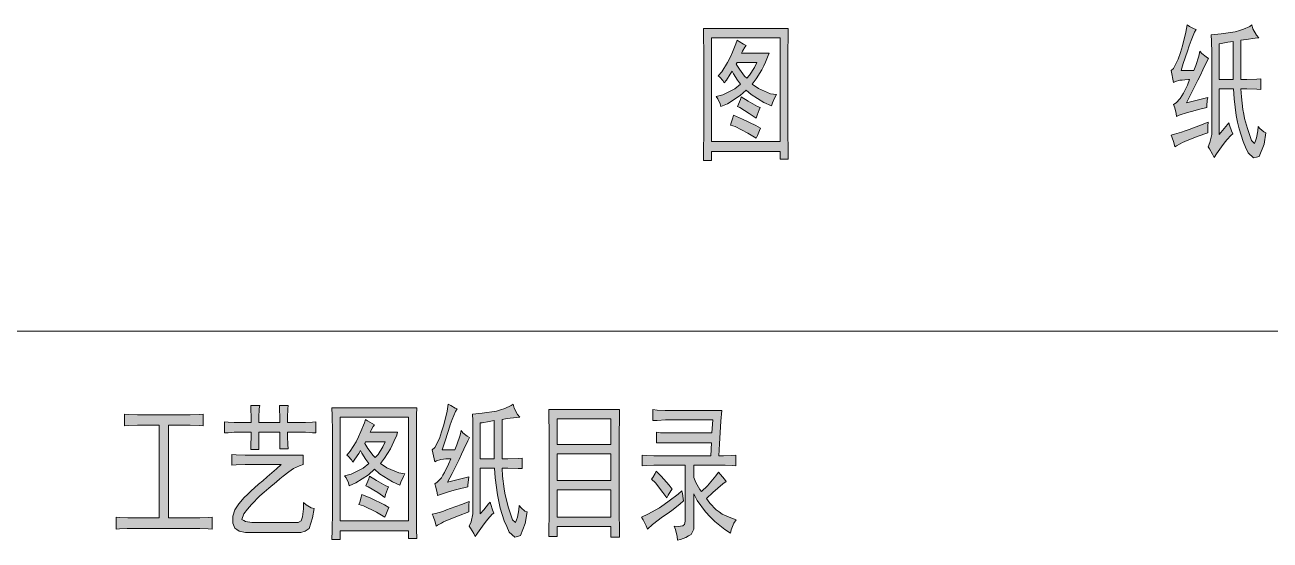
# Model space of a CAD drawing. Header units: millimetres. Extents: x 0 to 207, y 0 to 293.
# Drawn here: x 67.08 to 102.39, y 221.94 to 236.54 of the extents above; entities that cross this region are included whole.
import ezdxf

# ---------------------------------------------------------------- set-up
doc = ezdxf.new("R2010")
doc.units = ezdxf.units.MM

msp = doc.modelspace()

# ---------------------------------------------------------------- hatches: boundary and pattern name
h = msp.add_hatch(color=0)
h.dxf.hatch_style = 2
h.paths.add_polyline_path([(100.294722, 236.406972), (100.245333, 236.332889), (100.146556, 236.103583), (100.097167, 235.951889), (100.04425, 235.796667), (99.927833, 235.443889), (99.864333, 235.246333), (100.224167, 235.246333), (100.280611, 235.387444), (100.368806, 235.659083), (100.397028, 235.793139), (100.449944, 235.733167), (100.573417, 235.634389), (100.640444, 235.592056), (100.594583, 235.500333), (100.478167, 235.263972), (100.411139, 235.119333), (100.340583, 234.974694), (100.143028, 234.579583), (100.016028, 234.332639), (100.206528, 234.382028), (100.509917, 234.456111), (100.619278, 234.480806), (100.608694, 234.396139), (100.594583, 234.255028), (100.594583, 234.198583), (100.555778, 234.191528), (100.358222, 234.142139), (100.199472, 234.099806), (100.04425, 234.057472), (99.811417, 233.983389), (99.733806, 233.948111), (99.723222, 234.025722), (99.684417, 234.191528), (99.652667, 234.28325), (99.723222, 234.332639), (99.839639, 234.456111), (99.8855, 234.530194), (99.931361, 234.604278), (100.04425, 234.837111), (100.10775, 234.995861), (100.072472, 234.995861), (99.966639, 234.988806), (99.899611, 234.978222), (99.829056, 234.971167), (99.705583, 234.935889), (99.652667, 234.911194), (99.585639, 235.246333), (99.652667, 235.309833), (99.783194, 235.567361), (99.846694, 235.757861), (99.906667, 235.951889), (100.001917, 236.339944), (100.037194, 236.541028), (100.10775, 236.498694), (100.23475, 236.431667)])
h = msp.add_hatch(color=0)
h.paths.add_polyline_path([(101.328361, 233.450694), (101.2825, 233.418944), (101.159028, 233.284889), (101.084944, 233.186111), (101.007333, 233.087333), (100.86975, 232.88625), (100.80625, 232.787472), (100.756861, 232.879194), (100.672194, 233.027361), (100.629861, 233.087333), (100.682778, 233.20375), (100.735694, 233.436583), (100.735694, 233.549472), (100.735694, 235.592056), (100.735694, 235.750806), (100.728639, 236.082417), (100.721583, 236.258806), (101.003806, 236.2835), (101.398917, 236.343472), (101.518861, 236.382278), (101.638806, 236.421083), (101.815194, 236.498694), (101.875167, 236.541028), (101.903389, 236.431667), (102.002167, 236.248222), (102.072722, 236.174139), (101.966889, 236.167083), (101.712889, 236.131806), (101.561194, 236.107111), (101.561194, 234.995861), (101.727, 234.995861), (102.01275, 235.002917), (102.129167, 235.0135), (102.129167, 234.713639), (102.01275, 234.720694), (101.727, 234.731278), (101.561194, 234.731278), (101.578833, 234.498444), (101.617639, 234.142139), (101.642333, 234.015139), (101.6635, 233.891667), (101.744639, 233.602389), (101.804611, 233.433056), (101.861056, 233.26725), (101.945722, 233.182583), (101.973944, 233.260194), (101.998639, 233.337806), (102.037444, 233.542417), (102.048028, 233.665889), (102.100944, 233.602389), (102.210306, 233.510667), (102.270278, 233.485972), (102.217361, 233.161417), (102.083306, 232.815694), (102.002167, 232.794528), (101.921028, 232.773361), (101.765806, 232.914472), (101.69525, 233.07675), (101.621167, 233.239028), (101.508278, 233.591806), (101.465944, 233.782306), (101.427139, 233.972806), (101.367167, 234.449056), (101.349528, 234.731278), (100.943833, 234.731278), (100.943833, 233.433056), (101.042611, 233.549472), (101.183722, 233.718806), (101.222528, 233.768194), (101.240167, 233.701167), (101.293083, 233.542417)])
h.paths.add_polyline_path([(100.943833, 234.995861), (101.338944, 234.995861), (101.338944, 236.075361), (101.194306, 236.050667), (100.99675, 236.015389), (100.943833, 236.008333)])
h = msp.add_hatch(color=0)
h.paths.add_polyline_path([(88.727139, 236.438722), (88.723611, 236.234111), (88.716556, 235.7755), (88.716556, 235.528556), (88.716556, 233.750556), (88.716556, 233.493028), (88.723611, 232.985028), (88.727139, 232.738083), (88.494306, 232.738083), (88.494306, 232.953278), (86.554028, 232.953278), (86.554028, 232.702806), (86.321194, 232.702806), (86.32825, 232.960333), (86.335306, 233.493028), (86.335306, 233.768194), (86.335306, 235.528556), (86.335306, 235.768444), (86.32825, 236.223528), (86.321194, 236.438722)])
h.paths.add_polyline_path([(88.494306, 233.2355), (88.494306, 236.174139), (86.554028, 236.174139), (86.554028, 233.2355)])
h = msp.add_hatch(color=0)
h.paths.add_polyline_path([(87.531222, 235.958944), (87.495944, 235.909556), (87.432444, 235.800194), (87.404222, 235.74375), (88.183861, 235.74375), (88.159167, 235.669667), (88.081556, 235.486222), (88.032167, 235.376861), (87.97925, 235.271028), (87.816972, 235.0135), (87.704083, 234.861806), (87.880472, 234.738333), (88.222667, 234.590167), (88.392, 234.565472), (88.349667, 234.487861), (88.282639, 234.332639), (88.250889, 234.247972), (88.035694, 234.339694), (87.675861, 234.565472), (87.531222, 234.696), (87.361889, 234.53725), (87.002056, 234.307944), (86.811556, 234.230333), (86.793917, 234.307944), (86.730417, 234.449056), (86.681028, 234.512556), (86.868, 234.554889), (87.210194, 234.731278), (87.368944, 234.861806), (87.287806, 234.971167), (87.171389, 235.154611), (87.136111, 235.228694), (87.083194, 235.144028), (86.973833, 234.978222), (86.913861, 234.897083), (86.875056, 234.964111), (86.786861, 235.062889), (86.741, 235.094639), (86.839778, 235.211056), (87.009111, 235.472111), (87.076139, 235.61675), (87.146694, 235.764917), (87.245472, 236.008333), (87.277222, 236.107111), (87.333667, 236.068306), (87.460667, 235.990694)])
h.paths.add_polyline_path([(87.252528, 235.42625), (87.340722, 235.285139), (87.488889, 235.087583), (87.555917, 235.027611), (87.63, 235.112278), (87.771111, 235.334528), (87.834611, 235.475639), (87.277222, 235.475639)])
h = msp.add_hatch(color=0)
h.dxf.hatch_style = 2
h.paths.add_polyline_path([(87.390111, 234.498444), (87.587667, 234.382028), (87.855778, 234.230333), (87.926333, 234.198583), (87.898111, 234.131556), (87.845194, 233.983389), (87.8205, 233.898722), (87.622944, 234.032778), (87.358361, 234.198583), (87.287806, 234.230333), (87.316028, 234.290306), (87.368944, 234.424361)])
h = msp.add_hatch(color=0)
h.dxf.hatch_style = 2
h.paths.add_polyline_path([(87.171389, 233.983389), (87.425389, 233.874028), (87.809917, 233.690583), (87.936917, 233.6165), (87.908694, 233.549472), (87.85225, 233.408361), (87.8205, 233.334278), (87.584139, 233.475389), (87.21725, 233.658833), (87.09025, 233.701167), (87.111417, 233.768194), (87.15375, 233.909306)])
h = msp.add_hatch(color=0)
h.dxf.hatch_style = 2
h.paths.add_polyline_path([(99.585639, 233.418944), (99.677361, 233.443639), (99.878444, 233.503611), (99.984278, 233.542417), (100.093639, 233.581222), (100.414667, 233.701167), (100.629861, 233.782306), (100.622806, 233.683528), (100.619278, 233.535361), (100.619278, 233.485972), (100.322944, 233.376611), (99.966639, 233.2355), (99.903139, 233.20375), (99.843167, 233.168472), (99.733806, 233.112028), (99.687944, 233.087333), (99.659722, 233.20375), (99.606806, 233.369556)])
h = msp.add_hatch(color=0)
h.dxf.hatch_style = 2
h.paths.add_polyline_path([(73.497722, 225.276833), (73.497722, 225.417944), (73.494194, 225.657833), (73.487139, 225.756611), (73.741139, 225.756611), (73.730556, 225.657833), (73.719972, 225.417944), (73.719972, 225.276833), (74.312639, 225.276833), (74.312639, 225.417944), (74.305583, 225.657833), (74.298528, 225.756611), (74.545472, 225.756611), (74.538417, 225.657833), (74.531361, 225.417944), (74.531361, 225.276833), (74.940583, 225.276833), (75.039361, 225.276833), (75.236917, 225.283889), (75.335694, 225.290944), (75.335694, 224.976972), (75.240444, 224.984028), (75.042889, 224.994611), (74.940583, 224.994611), (74.531361, 224.994611), (74.531361, 224.878194), (74.538417, 224.645361), (74.545472, 224.528944), (74.312639, 224.528944), (74.312639, 224.994611), (73.719972, 224.994611), (73.719972, 224.511306), (73.487139, 224.511306), (73.494194, 224.634778), (73.497722, 224.878194), (73.497722, 224.994611), (73.092028, 224.994611), (73.021472, 224.994611), (72.848611, 224.984028), (72.742778, 224.976972), (72.742778, 225.290944), (72.848611, 225.283889), (73.021472, 225.276833), (73.092028, 225.276833)])
h = msp.add_hatch(color=0)
h.paths.add_polyline_path([(78.193194, 225.689583), (78.189667, 225.484972), (78.182611, 225.026361), (78.182611, 224.775889), (78.182611, 223.001417), (78.182611, 222.743889), (78.189667, 222.235889), (78.193194, 221.988944), (77.960361, 221.988944), (77.960361, 222.204139), (76.020083, 222.204139), (76.020083, 221.953667), (75.78725, 221.953667), (75.794306, 222.211194), (75.801361, 222.743889), (75.801361, 223.019056), (75.801361, 224.775889), (75.801361, 225.019306), (75.794306, 225.474389), (75.78725, 225.689583)])
h.paths.add_polyline_path([(77.960361, 222.486361), (77.960361, 225.425), (76.020083, 225.425), (76.020083, 222.486361)])
h = msp.add_hatch(color=0)
h.dxf.hatch_style = 2
h.paths.add_polyline_path([(79.34325, 225.657833), (79.297389, 225.58375), (79.198611, 225.354444), (79.145694, 225.20275), (79.096306, 225.047528), (78.979889, 224.69475), (78.912861, 224.493667), (79.276222, 224.493667), (79.332667, 224.634778), (79.420861, 224.909944), (79.449083, 225.044), (79.502, 224.984028), (79.621944, 224.88525), (79.6925, 224.842917), (79.646639, 224.751194), (79.530222, 224.514833), (79.459667, 224.370194), (79.392639, 224.225556), (79.195083, 223.830444), (79.064556, 223.5835), (79.258583, 223.632889), (79.558444, 223.706972), (79.671333, 223.731667), (79.657222, 223.647), (79.646639, 223.505889), (79.646639, 223.449444), (79.607833, 223.442389), (79.410278, 223.389472), (79.251528, 223.350667), (79.096306, 223.308333), (78.863472, 223.23425), (78.785861, 223.198972), (78.775278, 223.276583), (78.732944, 223.442389), (78.704722, 223.530583), (78.775278, 223.5835), (78.891694, 223.706972), (78.937556, 223.781056), (78.983417, 223.855139), (79.096306, 224.087972), (79.159806, 224.246722), (79.124528, 224.246722), (79.018694, 224.239667), (78.948139, 224.229083), (78.881111, 224.222028), (78.757639, 224.18675), (78.704722, 224.162056), (78.634167, 224.493667), (78.704722, 224.560694), (78.83525, 224.818222), (78.89875, 225.008722), (78.958722, 225.20275), (79.053972, 225.590806), (79.08925, 225.791889), (79.159806, 225.749556), (79.286806, 225.682528)])
h = msp.add_hatch(color=0)
h.paths.add_polyline_path([(80.380417, 222.701556), (80.331028, 222.669806), (80.211083, 222.53575), (80.133472, 222.436972), (80.059389, 222.338194), (79.918278, 222.137111), (79.854778, 222.038333), (79.808917, 222.130056), (79.720722, 222.278222), (79.681917, 222.338194), (79.734833, 222.454611), (79.78775, 222.683917), (79.78775, 222.800333), (79.78775, 224.842917), (79.78775, 225.001667), (79.780694, 225.333278), (79.773639, 225.509667), (80.052333, 225.534361), (80.450972, 225.594333), (80.570917, 225.633139), (80.690861, 225.668417), (80.86725, 225.749556), (80.923694, 225.791889), (80.955444, 225.682528), (81.054222, 225.499083), (81.12125, 225.425), (81.018944, 225.417944), (80.761417, 225.382667), (80.61325, 225.357972), (80.61325, 224.246722), (80.779056, 224.246722), (81.064806, 224.253778), (81.181222, 224.264361), (81.181222, 223.9645), (81.064806, 223.971556), (80.779056, 223.982139), (80.61325, 223.982139), (80.627361, 223.749306), (80.669694, 223.389472), (80.694389, 223.266), (80.715556, 223.142528), (80.796694, 222.85325), (80.856667, 222.683917), (80.913111, 222.518111), (80.997778, 222.433444), (81.022472, 222.511056), (81.050694, 222.588667), (81.0895, 222.793278), (81.100083, 222.91675), (81.153, 222.85325), (81.262361, 222.761528), (81.322333, 222.736833), (81.269417, 222.412278), (81.135361, 222.066556), (81.054222, 222.045389), (80.973083, 222.024222), (80.817861, 222.165333), (80.743778, 222.327611), (80.673222, 222.489889), (80.560333, 222.842667), (80.518, 223.033167), (80.479194, 223.223667), (80.419222, 223.699917), (80.401583, 223.982139), (79.995889, 223.982139), (79.995889, 222.683917), (80.094667, 222.800333), (80.23225, 222.966139), (80.274583, 223.019056), (80.292222, 222.952028), (80.345139, 222.793278)])
h.paths.add_polyline_path([(79.995889, 224.246722), (80.391, 224.246722), (80.391, 225.326222), (80.246361, 225.301528), (80.048806, 225.26625), (79.995889, 225.259194)])
h = msp.add_hatch(color=0)
h.paths.add_polyline_path([(83.947, 225.640194), (83.939944, 225.400306), (83.936417, 224.945222), (83.936417, 224.7265), (83.936417, 222.786222), (83.936417, 222.659222), (83.939944, 222.278222), (83.947, 222.020694), (83.693, 222.020694), (83.693, 222.320556), (82.179583, 222.320556), (82.179583, 222.038333), (81.936167, 222.038333), (81.943222, 222.260583), (81.94675, 222.620417), (81.94675, 222.750944), (81.94675, 224.7265), (81.94675, 225.001667), (81.943222, 225.45675), (81.936167, 225.640194)])
h.paths.add_polyline_path([(83.693, 222.585139), (83.693, 223.364778), (82.179583, 223.364778), (82.179583, 222.585139)])
h.paths.add_polyline_path([(83.693, 223.632889), (83.693, 224.380778), (82.179583, 224.380778), (82.179583, 223.632889)])
h.paths.add_polyline_path([(83.693, 224.645361), (83.693, 225.375611), (82.179583, 225.375611), (82.179583, 224.645361)])
h = msp.add_hatch(color=0)
h.dxf.hatch_style = 2
h.paths.add_polyline_path([(84.99475, 224.69475), (84.99475, 224.994611), (85.104111, 224.984028), (85.294611, 224.976972), (85.37575, 224.976972), (86.561083, 224.976972), (86.585778, 225.343861), (85.365167, 225.343861), (85.24875, 225.343861), (85.012389, 225.333278), (84.888917, 225.326222), (84.888917, 225.640194), (85.012389, 225.626083), (85.241694, 225.608444), (85.354583, 225.608444), (86.839778, 225.608444), (86.818611, 225.308583), (86.776278, 224.670056), (86.758639, 224.327861), (86.889167, 224.327861), (87.125528, 224.338444), (87.238417, 224.3455), (87.238417, 224.045639), (87.139639, 224.056222), (86.935028, 224.063278), (86.829194, 224.063278), (86.049556, 224.063278), (86.049556, 223.714028), (86.109528, 223.572917), (86.218889, 223.375361), (86.271806, 223.315389), (86.441139, 223.481194), (86.6775, 223.756361), (86.748056, 223.865722), (86.808028, 223.798694), (86.917389, 223.664639), (86.970306, 223.597611), (86.871528, 223.530583), (86.592833, 223.290694), (86.412917, 223.117833), (86.504639, 222.983778), (86.684556, 222.793278), (86.77275, 222.736833), (86.857417, 222.676861), (87.097306, 222.5675), (87.249, 222.518111), (87.1855, 222.419333), (87.104361, 222.228833), (87.086722, 222.137111), (86.927972, 222.235889), (86.642222, 222.468722), (86.511694, 222.602778), (86.381167, 222.736833), (86.148333, 223.057861), (86.049556, 223.248361), (86.049556, 222.369944), (86.049556, 222.253528), (85.975472, 222.094778), (85.901389, 222.055972), (85.823778, 222.013639), (85.668556, 221.953667), (85.587417, 221.939556), (85.580361, 222.038333), (85.5345, 222.235889), (85.492167, 222.338194), (85.605056, 222.327611), (85.735583, 222.341722), (85.760278, 222.362889), (85.784972, 222.384056), (85.806139, 222.479306), (85.806139, 222.553389), (85.806139, 224.063278), (85.015917, 224.063278), (84.913611, 224.063278), (84.698417, 224.056222), (84.585528, 224.045639), (84.585528, 224.3455), (84.698417, 224.338444), (84.913611, 224.327861), (85.015917, 224.327861), (86.529333, 224.327861), (86.5505, 224.69475)])
h = msp.add_hatch(color=0)
h.dxf.hatch_style = 2
h.paths.add_polyline_path([(71.628, 225.492028), (71.765583, 225.492028), (72.023111, 225.499083), (72.139528, 225.509667), (72.139528, 225.174528), (72.023111, 225.185111), (71.765583, 225.192167), (71.628, 225.192167), (71.15175, 225.192167), (71.15175, 222.5675), (71.906694, 222.5675), (72.04075, 222.5675), (72.284167, 222.578083), (72.393528, 222.585139), (72.393528, 222.253528), (72.284167, 222.260583), (72.044278, 222.271167), (71.917278, 222.271167), (70.114583, 222.271167), (69.987583, 222.271167), (69.768861, 222.260583), (69.673611, 222.253528), (69.673611, 222.585139), (69.772389, 222.578083), (69.998167, 222.5675), (70.128694, 222.5675), (70.894222, 222.5675), (70.894222, 225.192167), (70.428556, 225.192167), (70.280389, 225.192167), (70.015806, 225.185111), (69.906444, 225.174528), (69.906444, 225.509667), (70.015806, 225.499083), (70.280389, 225.492028), (70.428556, 225.492028)])
h = msp.add_hatch(color=0)
h.paths.add_polyline_path([(76.997278, 225.209806), (76.962, 225.160417), (76.8985, 225.051056), (76.870278, 224.994611), (77.646389, 224.994611), (77.625222, 224.917), (77.547611, 224.737083), (77.498222, 224.627722), (77.445306, 224.521889), (77.283028, 224.264361), (77.170139, 224.112667), (77.346528, 223.989194), (77.688722, 223.841028), (77.858056, 223.812806), (77.815722, 223.738722), (77.745167, 223.5835), (77.716944, 223.498833), (77.50175, 223.590556), (77.141917, 223.812806), (76.997278, 223.946861), (76.827944, 223.788111), (76.468111, 223.558806), (76.277611, 223.481194), (76.259972, 223.558806), (76.196472, 223.699917), (76.147083, 223.763417), (76.334056, 223.80575), (76.67625, 223.982139), (76.835, 224.112667), (76.753861, 224.222028), (76.637444, 224.405472), (76.602167, 224.479556), (76.54925, 224.394889), (76.439889, 224.229083), (76.379917, 224.147944), (76.341111, 224.211444), (76.252917, 224.31375), (76.207056, 224.3455), (76.305833, 224.461917), (76.475167, 224.722972), (76.542194, 224.867611), (76.61275, 225.015778), (76.711528, 225.259194), (76.73975, 225.357972), (76.799722, 225.315639), (76.926722, 225.241556)])
h.paths.add_polyline_path([(76.718583, 224.677111), (76.806778, 224.536), (76.954944, 224.338444), (77.018444, 224.278472), (77.096056, 224.363139), (77.233639, 224.585389), (77.300667, 224.7265), (76.73975, 224.7265)])
h = msp.add_hatch(color=0)
h.dxf.hatch_style = 2
h.paths.add_polyline_path([(74.975861, 224.3455), (74.975861, 224.080917), (74.870028, 224.045639), (74.697167, 223.968028), (74.630139, 223.922167), (74.563111, 223.876306), (74.404361, 223.752833), (74.312639, 223.671694), (74.217389, 223.594083), (73.998667, 223.407111), (73.871667, 223.301278), (73.741139, 223.191917), (73.508306, 222.952028), (73.398944, 222.817972), (73.293111, 222.683917), (73.236667, 222.525167), (73.289583, 222.493417), (73.3425, 222.465194), (73.522417, 222.436972), (73.649417, 222.436972), (74.764194, 222.436972), (74.827694, 222.436972), (74.912361, 222.489889), (74.933528, 222.542806), (74.954694, 222.59925), (74.979389, 222.825028), (74.986444, 223.001417), (75.057, 222.934389), (75.205167, 222.85325), (75.289833, 222.835611), (75.240444, 222.5675), (75.141667, 222.267639), (75.085222, 222.228833), (75.028778, 222.190028), (74.905306, 222.15475), (74.83475, 222.15475), (73.451861, 222.15475), (73.335444, 222.15475), (73.159056, 222.197083), (73.095556, 222.235889), (73.035583, 222.278222), (72.975611, 222.419333), (72.975611, 222.518111), (72.975611, 222.620417), (73.032056, 222.800333), (73.092028, 222.885), (73.148472, 222.966139), (73.300167, 223.142528), (73.395417, 223.23425), (73.487139, 223.325972), (73.705861, 223.52), (73.829333, 223.622306), (73.952806, 223.728139), (74.213861, 223.957444), (74.347917, 224.080917), (73.451861, 224.080917), (73.324861, 224.080917), (73.074389, 224.070333), (72.950917, 224.063278), (72.950917, 224.363139), (73.074389, 224.352556), (73.324861, 224.3455), (73.451861, 224.3455)])
h = msp.add_hatch(color=0)
h.dxf.hatch_style = 2
h.paths.add_polyline_path([(84.980639, 223.897472), (85.12175, 223.749306), (85.347528, 223.491778), (85.435722, 223.382417), (85.400444, 223.333028), (85.326361, 223.209556), (85.284028, 223.135472), (85.174667, 223.290694), (84.959472, 223.558806), (84.853639, 223.664639), (84.888917, 223.714028), (84.952417, 223.830444)])
h = msp.add_hatch(color=0)
h.dxf.hatch_style = 2
h.paths.add_polyline_path([(76.856167, 223.749306), (77.053722, 223.632889), (77.321833, 223.481194), (77.392389, 223.449444), (77.364167, 223.382417), (77.31125, 223.23425), (77.286556, 223.149583), (77.089, 223.283639), (76.820889, 223.449444), (76.753861, 223.481194), (76.782083, 223.541167), (76.835, 223.671694)])
h = msp.add_hatch(color=0)
h.dxf.hatch_style = 2
h.paths.add_polyline_path([(76.637444, 223.23425), (76.891444, 223.124889), (77.275972, 222.941444), (77.402972, 222.867361), (77.37475, 222.800333), (77.314778, 222.659222), (77.286556, 222.585139), (77.050194, 222.72625), (76.683306, 222.909694), (76.556306, 222.952028), (76.577472, 223.019056), (76.619806, 223.160167)])
h = msp.add_hatch(color=0)
h.dxf.hatch_style = 2
h.paths.add_polyline_path([(85.760278, 223.050806), (85.654444, 222.959083), (85.421611, 222.775639), (85.291083, 222.683917), (85.160556, 222.595722), (84.881861, 222.377), (84.737222, 222.253528), (84.701944, 222.34525), (84.617278, 222.511056), (84.564361, 222.585139), (84.747806, 222.669806), (85.075889, 222.85325), (85.213472, 222.952028), (85.354583, 223.050806), (85.605056, 223.241306), (85.714417, 223.333028), (85.725, 223.258944), (85.749694, 223.117833)])
h = msp.add_hatch(color=0)
h.dxf.hatch_style = 2
h.paths.add_polyline_path([(78.634167, 222.669806), (78.729417, 222.6945), (78.9305, 222.754472), (79.036333, 222.793278), (79.145694, 222.832083), (79.466722, 222.952028), (79.681917, 223.033167), (79.674861, 222.934389), (79.671333, 222.786222), (79.671333, 222.736833), (79.375, 222.627472), (79.015167, 222.486361), (78.955194, 222.454611), (78.895222, 222.419333), (78.785861, 222.362889), (78.74, 222.338194), (78.711778, 222.454611), (78.658861, 222.620417)])

# ---------------------------------------------------------------- linework, layer by layer
at = {"color": 0, "lineweight": 0}
for points in [[(100.294722, 236.406972), (100.245333, 236.332889), (100.146556, 236.103583), (100.097167, 235.951889), (100.04425, 235.796667), (99.927833, 235.443889), (99.864333, 235.246333), (100.224167, 235.246333), (100.280611, 235.387444), (100.368806, 235.659083), (100.397028, 235.793139), (100.449944, 235.733167), (100.573417, 235.634389), (100.640444, 235.592056), (100.594583, 235.500333), (100.478167, 235.263972), (100.411139, 235.119333), (100.340583, 234.974694), (100.143028, 234.579583), (100.016028, 234.332639), (100.206528, 234.382028), (100.509917, 234.456111), (100.619278, 234.480806), (100.608694, 234.396139), (100.594583, 234.255028), (100.594583, 234.198583), (100.555778, 234.191528), (100.358222, 234.142139), (100.199472, 234.099806), (100.04425, 234.057472), (99.811417, 233.983389), (99.733806, 233.948111), (99.723222, 234.025722), (99.684417, 234.191528), (99.652667, 234.28325), (99.723222, 234.332639), (99.839639, 234.456111), (99.8855, 234.530194), (99.931361, 234.604278), (100.04425, 234.837111), (100.10775, 234.995861), (100.072472, 234.995861), (99.966639, 234.988806), (99.899611, 234.978222), (99.829056, 234.971167), (99.705583, 234.935889), (99.652667, 234.911194), (99.585639, 235.246333), (99.652667, 235.309833), (99.783194, 235.567361), (99.846694, 235.757861), (99.906667, 235.951889), (100.001917, 236.339944), (100.037194, 236.541028), (100.10775, 236.498694), (100.23475, 236.431667)], [(101.328361, 233.450694), (101.2825, 233.418944), (101.159028, 233.284889), (101.084944, 233.186111), (101.007333, 233.087333), (100.86975, 232.88625), (100.80625, 232.787472), (100.756861, 232.879194), (100.672194, 233.027361), (100.629861, 233.087333), (100.682778, 233.20375), (100.735694, 233.436583), (100.735694, 233.549472), (100.735694, 235.592056), (100.735694, 235.750806), (100.728639, 236.082417), (100.721583, 236.258806), (101.003806, 236.2835), (101.398917, 236.343472), (101.518861, 236.382278), (101.638806, 236.421083), (101.815194, 236.498694), (101.875167, 236.541028), (101.903389, 236.431667), (102.002167, 236.248222), (102.072722, 236.174139), (101.966889, 236.167083), (101.712889, 236.131806), (101.561194, 236.107111), (101.561194, 234.995861), (101.727, 234.995861), (102.01275, 235.002917), (102.129167, 235.0135), (102.129167, 234.713639), (102.01275, 234.720694), (101.727, 234.731278), (101.561194, 234.731278), (101.578833, 234.498444), (101.617639, 234.142139), (101.642333, 234.015139), (101.6635, 233.891667), (101.744639, 233.602389), (101.804611, 233.433056), (101.861056, 233.26725), (101.945722, 233.182583), (101.973944, 233.260194), (101.998639, 233.337806), (102.037444, 233.542417), (102.048028, 233.665889), (102.100944, 233.602389), (102.210306, 233.510667), (102.270278, 233.485972), (102.217361, 233.161417), (102.083306, 232.815694), (102.002167, 232.794528), (101.921028, 232.773361), (101.765806, 232.914472), (101.69525, 233.07675), (101.621167, 233.239028), (101.508278, 233.591806), (101.465944, 233.782306), (101.427139, 233.972806), (101.367167, 234.449056), (101.349528, 234.731278), (100.943833, 234.731278), (100.943833, 233.433056), (101.042611, 233.549472), (101.183722, 233.718806), (101.222528, 233.768194), (101.240167, 233.701167), (101.293083, 233.542417)], [(88.727139, 236.438722), (88.723611, 236.234111), (88.716556, 235.7755), (88.716556, 235.528556), (88.716556, 233.750556), (88.716556, 233.493028), (88.723611, 232.985028), (88.727139, 232.738083), (88.494306, 232.738083), (88.494306, 232.953278), (86.554028, 232.953278), (86.554028, 232.702806), (86.321194, 232.702806), (86.32825, 232.960333), (86.335306, 233.493028), (86.335306, 233.768194), (86.335306, 235.528556), (86.335306, 235.768444), (86.32825, 236.223528), (86.321194, 236.438722)], [(88.494306, 233.2355), (88.494306, 236.174139), (86.554028, 236.174139), (86.554028, 233.2355)], [(87.531222, 235.958944), (87.495944, 235.909556), (87.432444, 235.800194), (87.404222, 235.74375), (88.183861, 235.74375), (88.159167, 235.669667), (88.081556, 235.486222), (88.032167, 235.376861), (87.97925, 235.271028), (87.816972, 235.0135), (87.704083, 234.861806), (87.880472, 234.738333), (88.222667, 234.590167), (88.392, 234.565472), (88.349667, 234.487861), (88.282639, 234.332639), (88.250889, 234.247972), (88.035694, 234.339694), (87.675861, 234.565472), (87.531222, 234.696), (87.361889, 234.53725), (87.002056, 234.307944), (86.811556, 234.230333), (86.793917, 234.307944), (86.730417, 234.449056), (86.681028, 234.512556), (86.868, 234.554889), (87.210194, 234.731278), (87.368944, 234.861806), (87.287806, 234.971167), (87.171389, 235.154611), (87.136111, 235.228694), (87.083194, 235.144028), (86.973833, 234.978222), (86.913861, 234.897083), (86.875056, 234.964111), (86.786861, 235.062889), (86.741, 235.094639), (86.839778, 235.211056), (87.009111, 235.472111), (87.076139, 235.61675), (87.146694, 235.764917), (87.245472, 236.008333), (87.277222, 236.107111), (87.333667, 236.068306), (87.460667, 235.990694)], [(100.943833, 234.995861), (101.338944, 234.995861), (101.338944, 236.075361), (101.194306, 236.050667), (100.99675, 236.015389), (100.943833, 236.008333)], [(87.252528, 235.42625), (87.340722, 235.285139), (87.488889, 235.087583), (87.555917, 235.027611), (87.63, 235.112278), (87.771111, 235.334528), (87.834611, 235.475639), (87.277222, 235.475639)], [(87.390111, 234.498444), (87.587667, 234.382028), (87.855778, 234.230333), (87.926333, 234.198583), (87.898111, 234.131556), (87.845194, 233.983389), (87.8205, 233.898722), (87.622944, 234.032778), (87.358361, 234.198583), (87.287806, 234.230333), (87.316028, 234.290306), (87.368944, 234.424361)], [(87.171389, 233.983389), (87.425389, 233.874028), (87.809917, 233.690583), (87.936917, 233.6165), (87.908694, 233.549472), (87.85225, 233.408361), (87.8205, 233.334278), (87.584139, 233.475389), (87.21725, 233.658833), (87.09025, 233.701167), (87.111417, 233.768194), (87.15375, 233.909306)], [(99.585639, 233.418944), (99.677361, 233.443639), (99.878444, 233.503611), (99.984278, 233.542417), (100.093639, 233.581222), (100.414667, 233.701167), (100.629861, 233.782306), (100.622806, 233.683528), (100.619278, 233.535361), (100.619278, 233.485972), (100.322944, 233.376611), (99.966639, 233.2355), (99.903139, 233.20375), (99.843167, 233.168472), (99.733806, 233.112028), (99.687944, 233.087333), (99.659722, 233.20375), (99.606806, 233.369556)], [(73.497722, 225.276833), (73.497722, 225.417944), (73.494194, 225.657833), (73.487139, 225.756611), (73.741139, 225.756611), (73.730556, 225.657833), (73.719972, 225.417944), (73.719972, 225.276833), (74.312639, 225.276833), (74.312639, 225.417944), (74.305583, 225.657833), (74.298528, 225.756611), (74.545472, 225.756611), (74.538417, 225.657833), (74.531361, 225.417944), (74.531361, 225.276833), (74.940583, 225.276833), (75.039361, 225.276833), (75.236917, 225.283889), (75.335694, 225.290944), (75.335694, 224.976972), (75.240444, 224.984028), (75.042889, 224.994611), (74.940583, 224.994611), (74.531361, 224.994611), (74.531361, 224.878194), (74.538417, 224.645361), (74.545472, 224.528944), (74.312639, 224.528944), (74.312639, 224.994611), (73.719972, 224.994611), (73.719972, 224.511306), (73.487139, 224.511306), (73.494194, 224.634778), (73.497722, 224.878194), (73.497722, 224.994611), (73.092028, 224.994611), (73.021472, 224.994611), (72.848611, 224.984028), (72.742778, 224.976972), (72.742778, 225.290944), (72.848611, 225.283889), (73.021472, 225.276833), (73.092028, 225.276833)], [(78.193194, 225.689583), (78.189667, 225.484972), (78.182611, 225.026361), (78.182611, 224.775889), (78.182611, 223.001417), (78.182611, 222.743889), (78.189667, 222.235889), (78.193194, 221.988944), (77.960361, 221.988944), (77.960361, 222.204139), (76.020083, 222.204139), (76.020083, 221.953667), (75.78725, 221.953667), (75.794306, 222.211194), (75.801361, 222.743889), (75.801361, 223.019056), (75.801361, 224.775889), (75.801361, 225.019306), (75.794306, 225.474389), (75.78725, 225.689583)], [(79.34325, 225.657833), (79.297389, 225.58375), (79.198611, 225.354444), (79.145694, 225.20275), (79.096306, 225.047528), (78.979889, 224.69475), (78.912861, 224.493667), (79.276222, 224.493667), (79.332667, 224.634778), (79.420861, 224.909944), (79.449083, 225.044), (79.502, 224.984028), (79.621944, 224.88525), (79.6925, 224.842917), (79.646639, 224.751194), (79.530222, 224.514833), (79.459667, 224.370194), (79.392639, 224.225556), (79.195083, 223.830444), (79.064556, 223.5835), (79.258583, 223.632889), (79.558444, 223.706972), (79.671333, 223.731667), (79.657222, 223.647), (79.646639, 223.505889), (79.646639, 223.449444), (79.607833, 223.442389), (79.410278, 223.389472), (79.251528, 223.350667), (79.096306, 223.308333), (78.863472, 223.23425), (78.785861, 223.198972), (78.775278, 223.276583), (78.732944, 223.442389), (78.704722, 223.530583), (78.775278, 223.5835), (78.891694, 223.706972), (78.937556, 223.781056), (78.983417, 223.855139), (79.096306, 224.087972), (79.159806, 224.246722), (79.124528, 224.246722), (79.018694, 224.239667), (78.948139, 224.229083), (78.881111, 224.222028), (78.757639, 224.18675), (78.704722, 224.162056), (78.634167, 224.493667), (78.704722, 224.560694), (78.83525, 224.818222), (78.89875, 225.008722), (78.958722, 225.20275), (79.053972, 225.590806), (79.08925, 225.791889), (79.159806, 225.749556), (79.286806, 225.682528)], [(80.380417, 222.701556), (80.331028, 222.669806), (80.211083, 222.53575), (80.133472, 222.436972), (80.059389, 222.338194), (79.918278, 222.137111), (79.854778, 222.038333), (79.808917, 222.130056), (79.720722, 222.278222), (79.681917, 222.338194), (79.734833, 222.454611), (79.78775, 222.683917), (79.78775, 222.800333), (79.78775, 224.842917), (79.78775, 225.001667), (79.780694, 225.333278), (79.773639, 225.509667), (80.052333, 225.534361), (80.450972, 225.594333), (80.570917, 225.633139), (80.690861, 225.668417), (80.86725, 225.749556), (80.923694, 225.791889), (80.955444, 225.682528), (81.054222, 225.499083), (81.12125, 225.425), (81.018944, 225.417944), (80.761417, 225.382667), (80.61325, 225.357972), (80.61325, 224.246722), (80.779056, 224.246722), (81.064806, 224.253778), (81.181222, 224.264361), (81.181222, 223.9645), (81.064806, 223.971556), (80.779056, 223.982139), (80.61325, 223.982139), (80.627361, 223.749306), (80.669694, 223.389472), (80.694389, 223.266), (80.715556, 223.142528), (80.796694, 222.85325), (80.856667, 222.683917), (80.913111, 222.518111), (80.997778, 222.433444), (81.022472, 222.511056), (81.050694, 222.588667), (81.0895, 222.793278), (81.100083, 222.91675), (81.153, 222.85325), (81.262361, 222.761528), (81.322333, 222.736833), (81.269417, 222.412278), (81.135361, 222.066556), (81.054222, 222.045389), (80.973083, 222.024222), (80.817861, 222.165333), (80.743778, 222.327611), (80.673222, 222.489889), (80.560333, 222.842667), (80.518, 223.033167), (80.479194, 223.223667), (80.419222, 223.699917), (80.401583, 223.982139), (79.995889, 223.982139), (79.995889, 222.683917), (80.094667, 222.800333), (80.23225, 222.966139), (80.274583, 223.019056), (80.292222, 222.952028), (80.345139, 222.793278)], [(83.947, 225.640194), (83.939944, 225.400306), (83.936417, 224.945222), (83.936417, 224.7265), (83.936417, 222.786222), (83.936417, 222.659222), (83.939944, 222.278222), (83.947, 222.020694), (83.693, 222.020694), (83.693, 222.320556), (82.179583, 222.320556), (82.179583, 222.038333), (81.936167, 222.038333), (81.943222, 222.260583), (81.94675, 222.620417), (81.94675, 222.750944), (81.94675, 224.7265), (81.94675, 225.001667), (81.943222, 225.45675), (81.936167, 225.640194)], [(84.99475, 224.69475), (84.99475, 224.994611), (85.104111, 224.984028), (85.294611, 224.976972), (85.37575, 224.976972), (86.561083, 224.976972), (86.585778, 225.343861), (85.365167, 225.343861), (85.24875, 225.343861), (85.012389, 225.333278), (84.888917, 225.326222), (84.888917, 225.640194), (85.012389, 225.626083), (85.241694, 225.608444), (85.354583, 225.608444), (86.839778, 225.608444), (86.818611, 225.308583), (86.776278, 224.670056), (86.758639, 224.327861), (86.889167, 224.327861), (87.125528, 224.338444), (87.238417, 224.3455), (87.238417, 224.045639), (87.139639, 224.056222), (86.935028, 224.063278), (86.829194, 224.063278), (86.049556, 224.063278), (86.049556, 223.714028), (86.109528, 223.572917), (86.218889, 223.375361), (86.271806, 223.315389), (86.441139, 223.481194), (86.6775, 223.756361), (86.748056, 223.865722), (86.808028, 223.798694), (86.917389, 223.664639), (86.970306, 223.597611), (86.871528, 223.530583), (86.592833, 223.290694), (86.412917, 223.117833), (86.504639, 222.983778), (86.684556, 222.793278), (86.77275, 222.736833), (86.857417, 222.676861), (87.097306, 222.5675), (87.249, 222.518111), (87.1855, 222.419333), (87.104361, 222.228833), (87.086722, 222.137111), (86.927972, 222.235889), (86.642222, 222.468722), (86.511694, 222.602778), (86.381167, 222.736833), (86.148333, 223.057861), (86.049556, 223.248361), (86.049556, 222.369944), (86.049556, 222.253528), (85.975472, 222.094778), (85.901389, 222.055972), (85.823778, 222.013639), (85.668556, 221.953667), (85.587417, 221.939556), (85.580361, 222.038333), (85.5345, 222.235889), (85.492167, 222.338194), (85.605056, 222.327611), (85.735583, 222.341722), (85.760278, 222.362889), (85.784972, 222.384056), (85.806139, 222.479306), (85.806139, 222.553389), (85.806139, 224.063278), (85.015917, 224.063278), (84.913611, 224.063278), (84.698417, 224.056222), (84.585528, 224.045639), (84.585528, 224.3455), (84.698417, 224.338444), (84.913611, 224.327861), (85.015917, 224.327861), (86.529333, 224.327861), (86.5505, 224.69475)], [(71.628, 225.492028), (71.765583, 225.492028), (72.023111, 225.499083), (72.139528, 225.509667), (72.139528, 225.174528), (72.023111, 225.185111), (71.765583, 225.192167), (71.628, 225.192167), (71.15175, 225.192167), (71.15175, 222.5675), (71.906694, 222.5675), (72.04075, 222.5675), (72.284167, 222.578083), (72.393528, 222.585139), (72.393528, 222.253528), (72.284167, 222.260583), (72.044278, 222.271167), (71.917278, 222.271167), (70.114583, 222.271167), (69.987583, 222.271167), (69.768861, 222.260583), (69.673611, 222.253528), (69.673611, 222.585139), (69.772389, 222.578083), (69.998167, 222.5675), (70.128694, 222.5675), (70.894222, 222.5675), (70.894222, 225.192167), (70.428556, 225.192167), (70.280389, 225.192167), (70.015806, 225.185111), (69.906444, 225.174528), (69.906444, 225.509667), (70.015806, 225.499083), (70.280389, 225.492028), (70.428556, 225.492028)], [(77.960361, 222.486361), (77.960361, 225.425), (76.020083, 225.425), (76.020083, 222.486361)], [(76.997278, 225.209806), (76.962, 225.160417), (76.8985, 225.051056), (76.870278, 224.994611), (77.646389, 224.994611), (77.625222, 224.917), (77.547611, 224.737083), (77.498222, 224.627722), (77.445306, 224.521889), (77.283028, 224.264361), (77.170139, 224.112667), (77.346528, 223.989194), (77.688722, 223.841028), (77.858056, 223.812806), (77.815722, 223.738722), (77.745167, 223.5835), (77.716944, 223.498833), (77.50175, 223.590556), (77.141917, 223.812806), (76.997278, 223.946861), (76.827944, 223.788111), (76.468111, 223.558806), (76.277611, 223.481194), (76.259972, 223.558806), (76.196472, 223.699917), (76.147083, 223.763417), (76.334056, 223.80575), (76.67625, 223.982139), (76.835, 224.112667), (76.753861, 224.222028), (76.637444, 224.405472), (76.602167, 224.479556), (76.54925, 224.394889), (76.439889, 224.229083), (76.379917, 224.147944), (76.341111, 224.211444), (76.252917, 224.31375), (76.207056, 224.3455), (76.305833, 224.461917), (76.475167, 224.722972), (76.542194, 224.867611), (76.61275, 225.015778), (76.711528, 225.259194), (76.73975, 225.357972), (76.799722, 225.315639), (76.926722, 225.241556)], [(79.995889, 224.246722), (80.391, 224.246722), (80.391, 225.326222), (80.246361, 225.301528), (80.048806, 225.26625), (79.995889, 225.259194)], [(83.693, 224.645361), (83.693, 225.375611), (82.179583, 225.375611), (82.179583, 224.645361)], [(76.718583, 224.677111), (76.806778, 224.536), (76.954944, 224.338444), (77.018444, 224.278472), (77.096056, 224.363139), (77.233639, 224.585389), (77.300667, 224.7265), (76.73975, 224.7265)], [(74.975861, 224.3455), (74.975861, 224.080917), (74.870028, 224.045639), (74.697167, 223.968028), (74.630139, 223.922167), (74.563111, 223.876306), (74.404361, 223.752833), (74.312639, 223.671694), (74.217389, 223.594083), (73.998667, 223.407111), (73.871667, 223.301278), (73.741139, 223.191917), (73.508306, 222.952028), (73.398944, 222.817972), (73.293111, 222.683917), (73.236667, 222.525167), (73.289583, 222.493417), (73.3425, 222.465194), (73.522417, 222.436972), (73.649417, 222.436972), (74.764194, 222.436972), (74.827694, 222.436972), (74.912361, 222.489889), (74.933528, 222.542806), (74.954694, 222.59925), (74.979389, 222.825028), (74.986444, 223.001417), (75.057, 222.934389), (75.205167, 222.85325), (75.289833, 222.835611), (75.240444, 222.5675), (75.141667, 222.267639), (75.085222, 222.228833), (75.028778, 222.190028), (74.905306, 222.15475), (74.83475, 222.15475), (73.451861, 222.15475), (73.335444, 222.15475), (73.159056, 222.197083), (73.095556, 222.235889), (73.035583, 222.278222), (72.975611, 222.419333), (72.975611, 222.518111), (72.975611, 222.620417), (73.032056, 222.800333), (73.092028, 222.885), (73.148472, 222.966139), (73.300167, 223.142528), (73.395417, 223.23425), (73.487139, 223.325972), (73.705861, 223.52), (73.829333, 223.622306), (73.952806, 223.728139), (74.213861, 223.957444), (74.347917, 224.080917), (73.451861, 224.080917), (73.324861, 224.080917), (73.074389, 224.070333), (72.950917, 224.063278), (72.950917, 224.363139), (73.074389, 224.352556), (73.324861, 224.3455), (73.451861, 224.3455)], [(83.693, 223.632889), (83.693, 224.380778), (82.179583, 224.380778), (82.179583, 223.632889)], [(84.980639, 223.897472), (85.12175, 223.749306), (85.347528, 223.491778), (85.435722, 223.382417), (85.400444, 223.333028), (85.326361, 223.209556), (85.284028, 223.135472), (85.174667, 223.290694), (84.959472, 223.558806), (84.853639, 223.664639), (84.888917, 223.714028), (84.952417, 223.830444)], [(76.856167, 223.749306), (77.053722, 223.632889), (77.321833, 223.481194), (77.392389, 223.449444), (77.364167, 223.382417), (77.31125, 223.23425), (77.286556, 223.149583), (77.089, 223.283639), (76.820889, 223.449444), (76.753861, 223.481194), (76.782083, 223.541167), (76.835, 223.671694)], [(76.637444, 223.23425), (76.891444, 223.124889), (77.275972, 222.941444), (77.402972, 222.867361), (77.37475, 222.800333), (77.314778, 222.659222), (77.286556, 222.585139), (77.050194, 222.72625), (76.683306, 222.909694), (76.556306, 222.952028), (76.577472, 223.019056), (76.619806, 223.160167)], [(83.693, 222.585139), (83.693, 223.364778), (82.179583, 223.364778), (82.179583, 222.585139)], [(85.760278, 223.050806), (85.654444, 222.959083), (85.421611, 222.775639), (85.291083, 222.683917), (85.160556, 222.595722), (84.881861, 222.377), (84.737222, 222.253528), (84.701944, 222.34525), (84.617278, 222.511056), (84.564361, 222.585139), (84.747806, 222.669806), (85.075889, 222.85325), (85.213472, 222.952028), (85.354583, 223.050806), (85.605056, 223.241306), (85.714417, 223.333028), (85.725, 223.258944), (85.749694, 223.117833)], [(78.634167, 222.669806), (78.729417, 222.6945), (78.9305, 222.754472), (79.036333, 222.793278), (79.145694, 222.832083), (79.466722, 222.952028), (79.681917, 223.033167), (79.674861, 222.934389), (79.671333, 222.786222), (79.671333, 222.736833), (79.375, 222.627472), (79.015167, 222.486361), (78.955194, 222.454611), (78.895222, 222.419333), (78.785861, 222.362889), (78.74, 222.338194), (78.711778, 222.454611), (78.658861, 222.620417)]]:
    msp.add_lwpolyline(points, close=True, dxfattribs=at)
msp.add_lwpolyline([(25.124833, 227.859167), (201.9935, 227.859167)], dxfattribs=at)

doc.saveas('drawing.dxf')
